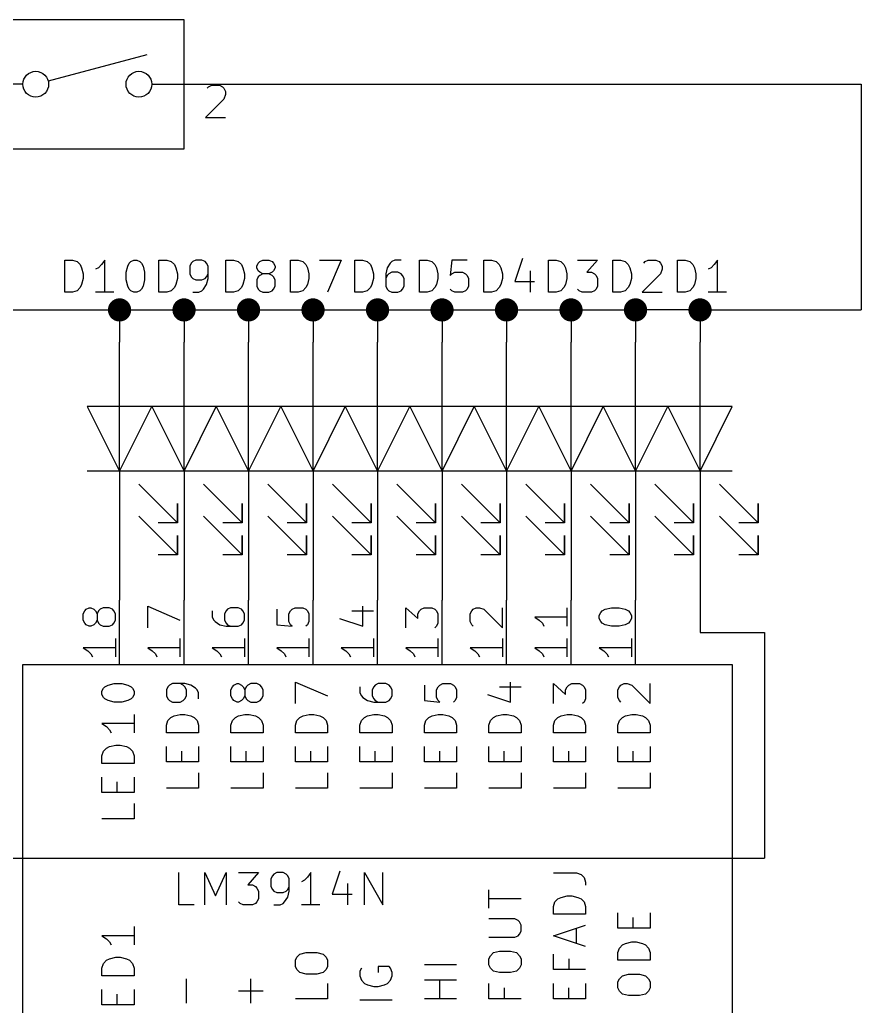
# Model space of a CAD drawing. Extents: x 0.4 to 11.3, y -7.9 to -0.4.
# Drawn here: x 5.895 to 7.2, y -4.63 to -3.1 of the extents above; entities that cross this region are included whole.
import ezdxf

# ---------------------------------------------------------------- set-up
doc = ezdxf.new("R2010")
doc.units = 0
doc.header["$MEASUREMENT"] = 0
for name, color, linetype in [('CYAN2', 4, 'CONTINUOUS'), ('GREEN3', 91, 'CONTINUOUS'), ('LYELLOW', 51, 'CONTINUOUS'), ('RED2', 1, 'CONTINUOUS'), ('RED3', 11, 'CONTINUOUS')]:
    doc.layers.add(name, color=color, linetype=linetype)

msp = doc.modelspace()

# ---------------------------------------------------------------- linework, layer by layer
at = {"layer": 'CYAN2', "linetype": 'CONTINUOUS'}
for p, q in [((5.96503, -3.52262), (5.96503, -3.47262)), ((5.96503, -3.47262), (5.97693, -3.47262)), ((5.97693, -3.47262), (5.98407, -3.475)), ((6.02693, -3.47262), (6.02217, -3.47976)), ((6.02693, -3.52262), (6.02693, -3.47262)), ((6.06741, -3.475), (6.07217, -3.47262)), ((6.07217, -3.47262), (6.07693, -3.47262)), ((6.07693, -3.47262), (6.08169, -3.475)), ((6.11116, -3.52262), (6.11116, -3.47262)), ((6.11116, -3.47262), (6.12306, -3.47262)), ((6.12306, -3.47262), (6.1302, -3.475)), ((6.1683, -3.47262), (6.16354, -3.475)), ((6.17782, -3.47262), (6.1683, -3.47262)), ((6.18259, -3.475), (6.17782, -3.47262)), ((6.21503, -3.52262), (6.21503, -3.47262)), ((6.21503, -3.47262), (6.22693, -3.47262)), ((6.22693, -3.47262), (6.23407, -3.475)), ((6.26741, -3.475), (6.27217, -3.47262)), ((6.27217, -3.47262), (6.28169, -3.47262)), ((6.28169, -3.47262), (6.28646, -3.475)), ((6.31503, -3.52262), (6.31503, -3.47262)), ((6.31503, -3.47262), (6.32693, -3.47262)), ((6.32693, -3.47262), (6.33407, -3.475)), ((6.36026, -3.47262), (6.3936, -3.47262)), ((6.3936, -3.47262), (6.37217, -3.52262)), ((6.41503, -3.52262), (6.41503, -3.47262)), ((6.41503, -3.47262), (6.42693, -3.47262)), ((6.42693, -3.47262), (6.43407, -3.475)), ((6.47693, -3.47262), (6.47217, -3.475)), ((6.48646, -3.47262), (6.47693, -3.47262)), ((6.51503, -3.52262), (6.51503, -3.47262)), ((6.51503, -3.47262), (6.52693, -3.47262)), ((6.52693, -3.47262), (6.53407, -3.475)), ((6.56503, -3.47262), (6.56265, -3.49643)), ((6.58883, -3.47262), (6.56503, -3.47262)), ((6.61503, -3.52262), (6.61503, -3.47262)), ((6.61503, -3.47262), (6.62693, -3.47262)), ((6.62693, -3.47262), (6.63407, -3.475)), ((6.67455, -3.47024), (6.66265, -3.50595)), ((6.71503, -3.52262), (6.71503, -3.47262)), ((6.71503, -3.47262), (6.72693, -3.47262)), ((6.72693, -3.47262), (6.73407, -3.475)), ((6.76026, -3.47262), (6.79122, -3.47262)), ((6.79122, -3.47262), (6.77455, -3.49167)), ((6.81503, -3.52262), (6.81503, -3.47262)), ((6.81503, -3.47262), (6.82693, -3.47262)), ((6.82693, -3.47262), (6.83407, -3.475)), ((6.86503, -3.475), (6.86979, -3.47262)), ((6.86979, -3.47262), (6.88169, -3.47262)), ((6.88169, -3.47262), (6.88646, -3.475)), ((6.91503, -3.52262), (6.91503, -3.47262)), ((6.91503, -3.47262), (6.92693, -3.47262)), ((6.92693, -3.47262), (6.93407, -3.475)), ((6.97693, -3.47262), (6.97217, -3.47976)), ((6.97693, -3.52262), (6.97693, -3.47262)), ((5.98407, -3.475), (5.98884, -3.47976)), ((5.98884, -3.47976), (5.99122, -3.48452)), ((5.99122, -3.48452), (5.9936, -3.49405)), ((6.01741, -3.48452), (6.01265, -3.4869)), ((6.02217, -3.47976), (6.01741, -3.48452)), ((6.06027, -3.49167), (6.06265, -3.48214)), ((6.06265, -3.48214), (6.06503, -3.47738)), ((6.06503, -3.47738), (6.06741, -3.475)), ((6.08169, -3.475), (6.08407, -3.47738)), ((6.08407, -3.47738), (6.08646, -3.48214)), ((6.08646, -3.48214), (6.08884, -3.49167)), ((6.1302, -3.475), (6.13496, -3.47976)), ((6.13496, -3.47976), (6.13735, -3.48452)), ((6.13735, -3.48452), (6.13973, -3.49405)), ((6.16116, -3.47738), (6.15878, -3.48214)), ((6.15878, -3.48214), (6.15878, -3.49405)), ((6.16354, -3.475), (6.16116, -3.47738)), ((6.18496, -3.47738), (6.18259, -3.475)), ((6.18735, -3.48214), (6.18496, -3.47738)), ((6.18735, -3.50119), (6.18735, -3.48214)), ((6.23407, -3.475), (6.23883, -3.47976)), ((6.23883, -3.47976), (6.24122, -3.48452)), ((6.24122, -3.48452), (6.2436, -3.49405)), ((6.26265, -3.48214), (6.26503, -3.47738)), ((6.26265, -3.48452), (6.26265, -3.48214)), ((6.26503, -3.48928), (6.26265, -3.48452)), ((6.26503, -3.47738), (6.26741, -3.475)), ((6.28646, -3.475), (6.28883, -3.47738)), ((6.28883, -3.47738), (6.29122, -3.48214)), ((6.29122, -3.48452), (6.28883, -3.48928)), ((6.29122, -3.48214), (6.29122, -3.48452)), ((6.33407, -3.475), (6.33883, -3.47976)), ((6.33883, -3.47976), (6.34122, -3.48452)), ((6.34122, -3.48452), (6.3436, -3.49405)), ((6.43407, -3.475), (6.43883, -3.47976)), ((6.43883, -3.47976), (6.44122, -3.48452)), ((6.44122, -3.48452), (6.4436, -3.49405)), ((6.46503, -3.48452), (6.46265, -3.49405)), ((6.46979, -3.47738), (6.46503, -3.48452)), ((6.47217, -3.475), (6.46979, -3.47738)), ((6.53407, -3.475), (6.53883, -3.47976)), ((6.53883, -3.47976), (6.54122, -3.48452)), ((6.54122, -3.48452), (6.5436, -3.49405)), ((6.63407, -3.475), (6.63883, -3.47976)), ((6.63883, -3.47976), (6.64122, -3.48452)), ((6.64122, -3.48452), (6.6436, -3.49405)), ((6.73407, -3.475), (6.73883, -3.47976)), ((6.73883, -3.47976), (6.74122, -3.48452)), ((6.74122, -3.48452), (6.7436, -3.49405)), ((6.83407, -3.475), (6.83883, -3.47976)), ((6.83883, -3.47976), (6.84122, -3.48452)), ((6.84122, -3.48452), (6.8436, -3.49405)), ((6.86265, -3.47738), (6.86503, -3.475)), ((6.88646, -3.475), (6.88883, -3.47738)), ((6.88883, -3.47738), (6.89122, -3.48214)), ((6.89122, -3.4869), (6.88883, -3.49405)), ((6.89122, -3.48214), (6.89122, -3.4869)), ((6.93407, -3.475), (6.93883, -3.47976)), ((6.93883, -3.47976), (6.94122, -3.48452)), ((6.94122, -3.48452), (6.9436, -3.49405)), ((6.96741, -3.48452), (6.96265, -3.4869)), ((6.97217, -3.47976), (6.96741, -3.48452)), ((5.9936, -3.50119), (5.99122, -3.51071)), ((5.9936, -3.49405), (5.9936, -3.50119)), ((6.06027, -3.50357), (6.06027, -3.49167)), ((6.08884, -3.49167), (6.08884, -3.50357)), ((6.13973, -3.50119), (6.13735, -3.51071)), ((6.13973, -3.49405), (6.13973, -3.50119)), ((6.15878, -3.49405), (6.16116, -3.49881)), ((6.16116, -3.49881), (6.16354, -3.50119)), ((6.16354, -3.50119), (6.1683, -3.50357)), ((6.17782, -3.50357), (6.18259, -3.50119)), ((6.18259, -3.50119), (6.18496, -3.49881)), ((6.18496, -3.49881), (6.18735, -3.49405)), ((6.18496, -3.51071), (6.18735, -3.50119)), ((6.2436, -3.50119), (6.24122, -3.51071)), ((6.2436, -3.49405), (6.2436, -3.50119)), ((6.26503, -3.49881), (6.26265, -3.50357)), ((6.26741, -3.49167), (6.26503, -3.48928)), ((6.26741, -3.49643), (6.26503, -3.49881)), ((6.27217, -3.49405), (6.26741, -3.49167)), ((6.27217, -3.49405), (6.26741, -3.49643)), ((6.28169, -3.49405), (6.27217, -3.49405)), ((6.28646, -3.49167), (6.28169, -3.49405)), ((6.28646, -3.49643), (6.28169, -3.49405)), ((6.28883, -3.48928), (6.28646, -3.49167)), ((6.28883, -3.49881), (6.28646, -3.49643)), ((6.29122, -3.50357), (6.28883, -3.49881)), ((6.3436, -3.50119), (6.34122, -3.51071)), ((6.3436, -3.49405), (6.3436, -3.50119)), ((6.4436, -3.50119), (6.44122, -3.51071)), ((6.4436, -3.49405), (6.4436, -3.50119)), ((6.46265, -3.49405), (6.46265, -3.51309)), ((6.46503, -3.49643), (6.46265, -3.50119)), ((6.46741, -3.49405), (6.46503, -3.49643)), ((6.47217, -3.49167), (6.46741, -3.49405)), ((6.48169, -3.49167), (6.47217, -3.49167)), ((6.48646, -3.49405), (6.48169, -3.49167)), ((6.48883, -3.49643), (6.48646, -3.49405)), ((6.49122, -3.50119), (6.48883, -3.49643)), ((6.49122, -3.51309), (6.49122, -3.50119)), ((6.5436, -3.50119), (6.54122, -3.51071)), ((6.5436, -3.49405), (6.5436, -3.50119)), ((6.56265, -3.49643), (6.56503, -3.49405)), ((6.56503, -3.49405), (6.56979, -3.49167)), ((6.56979, -3.49167), (6.58169, -3.49167)), ((6.58169, -3.49167), (6.58646, -3.49405)), ((6.58646, -3.49405), (6.58883, -3.49643)), ((6.58883, -3.49643), (6.59122, -3.50119)), ((6.59122, -3.50119), (6.59122, -3.51309)), ((6.6436, -3.50119), (6.64122, -3.51071)), ((6.6436, -3.49405), (6.6436, -3.50119)), ((6.68646, -3.48928), (6.68646, -3.52262)), ((6.7436, -3.50119), (6.74122, -3.51071)), ((6.7436, -3.49405), (6.7436, -3.50119)), ((6.77455, -3.49167), (6.78169, -3.49167)), ((6.78169, -3.49167), (6.78646, -3.49405)), ((6.78646, -3.49405), (6.78883, -3.49643)), ((6.78883, -3.49643), (6.79122, -3.50119)), ((6.79122, -3.50119), (6.79122, -3.51309)), ((6.8436, -3.50119), (6.84122, -3.51071)), ((6.8436, -3.49405), (6.8436, -3.50119)), ((6.88883, -3.49405), (6.86026, -3.52262)), ((6.9436, -3.50119), (6.94122, -3.51071)), ((6.9436, -3.49405), (6.9436, -3.50119)), ((5.98884, -3.51547), (5.98407, -3.52024)), ((5.99122, -3.51071), (5.98884, -3.51547)), ((6.06265, -3.51309), (6.06027, -3.50357)), ((6.06503, -3.51785), (6.06265, -3.51309)), ((6.06741, -3.52024), (6.06503, -3.51785)), ((6.08407, -3.51785), (6.08169, -3.52024)), ((6.08646, -3.51309), (6.08407, -3.51785)), ((6.08884, -3.50357), (6.08646, -3.51309)), ((6.13496, -3.51547), (6.1302, -3.52024)), ((6.13735, -3.51071), (6.13496, -3.51547)), ((6.1683, -3.50357), (6.17782, -3.50357)), ((6.17782, -3.52024), (6.1802, -3.51785)), ((6.1802, -3.51785), (6.18496, -3.51071)), ((6.23883, -3.51547), (6.23407, -3.52024)), ((6.24122, -3.51071), (6.23883, -3.51547)), ((6.26265, -3.50357), (6.26265, -3.51309)), ((6.26265, -3.51309), (6.26503, -3.51785)), ((6.26503, -3.51785), (6.26741, -3.52024)), ((6.28646, -3.52024), (6.28883, -3.51785)), ((6.28883, -3.51785), (6.29122, -3.51309)), ((6.29122, -3.51309), (6.29122, -3.50357)), ((6.33883, -3.51547), (6.33407, -3.52024)), ((6.34122, -3.51071), (6.33883, -3.51547)), ((6.43883, -3.51547), (6.43407, -3.52024)), ((6.44122, -3.51071), (6.43883, -3.51547)), ((6.46265, -3.51309), (6.46503, -3.51785)), ((6.46503, -3.51785), (6.46741, -3.52024)), ((6.48646, -3.52024), (6.48883, -3.51785)), ((6.48883, -3.51785), (6.49122, -3.51309)), ((6.53883, -3.51547), (6.53407, -3.52024)), ((6.54122, -3.51071), (6.53883, -3.51547)), ((6.56503, -3.52024), (6.56265, -3.51785)), ((6.58883, -3.51785), (6.58646, -3.52024)), ((6.59122, -3.51309), (6.58883, -3.51785)), ((6.63883, -3.51547), (6.63407, -3.52024)), ((6.64122, -3.51071), (6.63883, -3.51547)), ((6.66265, -3.50595), (6.6936, -3.50595)), ((6.73883, -3.51547), (6.73407, -3.52024)), ((6.74122, -3.51071), (6.73883, -3.51547)), ((6.76265, -3.52024), (6.76026, -3.51785)), ((6.78883, -3.51785), (6.78646, -3.52024)), ((6.79122, -3.51309), (6.78883, -3.51785)), ((6.83883, -3.51547), (6.83407, -3.52024)), ((6.84122, -3.51071), (6.83883, -3.51547)), ((6.93883, -3.51547), (6.93407, -3.52024)), ((6.94122, -3.51071), (6.93883, -3.51547)), ((5.97693, -3.52262), (5.96503, -3.52262)), ((5.98407, -3.52024), (5.97693, -3.52262)), ((6.04122, -3.52262), (6.01265, -3.52262)), ((6.07217, -3.52262), (6.06741, -3.52024)), ((6.07693, -3.52262), (6.07217, -3.52262)), ((6.08169, -3.52024), (6.07693, -3.52262)), ((6.12306, -3.52262), (6.11116, -3.52262)), ((6.1302, -3.52024), (6.12306, -3.52262)), ((6.16354, -3.52262), (6.17306, -3.52262)), ((6.17306, -3.52262), (6.17782, -3.52024)), ((6.22693, -3.52262), (6.21503, -3.52262)), ((6.23407, -3.52024), (6.22693, -3.52262)), ((6.26741, -3.52024), (6.27217, -3.52262)), ((6.27217, -3.52262), (6.28169, -3.52262)), ((6.28169, -3.52262), (6.28646, -3.52024)), ((6.32693, -3.52262), (6.31503, -3.52262)), ((6.33407, -3.52024), (6.32693, -3.52262)), ((6.42693, -3.52262), (6.41503, -3.52262)), ((6.43407, -3.52024), (6.42693, -3.52262)), ((6.46741, -3.52024), (6.47217, -3.52262)), ((6.47217, -3.52262), (6.48169, -3.52262)), ((6.48169, -3.52262), (6.48646, -3.52024)), ((6.52693, -3.52262), (6.51503, -3.52262)), ((6.53407, -3.52024), (6.52693, -3.52262)), ((6.56979, -3.52262), (6.56503, -3.52024)), ((6.58169, -3.52262), (6.56979, -3.52262)), ((6.58646, -3.52024), (6.58169, -3.52262)), ((6.62693, -3.52262), (6.61503, -3.52262)), ((6.63407, -3.52024), (6.62693, -3.52262)), ((6.72693, -3.52262), (6.71503, -3.52262)), ((6.73407, -3.52024), (6.72693, -3.52262)), ((6.76741, -3.52262), (6.76265, -3.52024)), ((6.78169, -3.52262), (6.76741, -3.52262)), ((6.78646, -3.52024), (6.78169, -3.52262)), ((6.82693, -3.52262), (6.81503, -3.52262)), ((6.83407, -3.52024), (6.82693, -3.52262)), ((6.86026, -3.52262), (6.89122, -3.52262)), ((6.92693, -3.52262), (6.91503, -3.52262)), ((6.93407, -3.52024), (6.92693, -3.52262)), ((6.99122, -3.52262), (6.96265, -3.52262)), ((6.03214, -4.1319), (6.04167, -4.12952)), ((6.04167, -4.12952), (6.05357, -4.12952)), ((6.05357, -4.12952), (6.06309, -4.1319)), ((6.13214, -4.12952), (6.12738, -4.1319)), ((6.15119, -4.12952), (6.13214, -4.12952)), ((6.14881, -4.1319), (6.14405, -4.12952)), ((6.16071, -4.1319), (6.15119, -4.12952)), ((6.22738, -4.1319), (6.23214, -4.12952)), ((6.23214, -4.12952), (6.23452, -4.12952)), ((6.23452, -4.12952), (6.23928, -4.1319)), ((6.25357, -4.12952), (6.24881, -4.1319)), ((6.26309, -4.12952), (6.25357, -4.12952)), ((6.26785, -4.1319), (6.26309, -4.12952)), ((6.32262, -4.16047), (6.32262, -4.12714)), ((6.32262, -4.12714), (6.37262, -4.14857)), ((6.45119, -4.12952), (6.44643, -4.1319)), ((6.46309, -4.12952), (6.45119, -4.12952)), ((6.46785, -4.1319), (6.46309, -4.12952)), ((6.54643, -4.1319), (6.55119, -4.12952)), ((6.55119, -4.12952), (6.56309, -4.12952)), ((6.56309, -4.12952), (6.56785, -4.1319)), ((6.65595, -4.15809), (6.65595, -4.12714)), ((6.72262, -4.16047), (6.72262, -4.12952)), ((6.72262, -4.12952), (6.74167, -4.14619)), ((6.74643, -4.1319), (6.75119, -4.12952)), ((6.75119, -4.12952), (6.76309, -4.12952)), ((6.76309, -4.12952), (6.76785, -4.1319)), ((6.82738, -4.1319), (6.83214, -4.12952)), ((6.83214, -4.12952), (6.8369, -4.12952)), ((6.8369, -4.12952), (6.84405, -4.1319)), ((6.87262, -4.16047), (6.87262, -4.12952)), ((6.02262, -4.14143), (6.025, -4.13667)), ((6.02262, -4.14619), (6.02262, -4.14143)), ((6.025, -4.13667), (6.02738, -4.13428)), ((6.02738, -4.13428), (6.03214, -4.1319)), ((6.06309, -4.1319), (6.06785, -4.13428)), ((6.06785, -4.13428), (6.07024, -4.13667)), ((6.07024, -4.13667), (6.07262, -4.14143)), ((6.07262, -4.14143), (6.07262, -4.14619)), ((6.125, -4.13428), (6.12262, -4.13905)), ((6.12262, -4.13905), (6.12262, -4.14857)), ((6.12738, -4.1319), (6.125, -4.13428)), ((6.15119, -4.13428), (6.14881, -4.1319)), ((6.15357, -4.13905), (6.15119, -4.13428)), ((6.15357, -4.14857), (6.15357, -4.13905)), ((6.16785, -4.13667), (6.16071, -4.1319)), ((6.17024, -4.13905), (6.16785, -4.13667)), ((6.17262, -4.14381), (6.17024, -4.13905)), ((6.17262, -4.15333), (6.17262, -4.14381)), ((6.22262, -4.13905), (6.225, -4.13428)), ((6.22262, -4.14857), (6.22262, -4.13905)), ((6.225, -4.13428), (6.22738, -4.1319)), ((6.23928, -4.1319), (6.24167, -4.13428)), ((6.24167, -4.13428), (6.24405, -4.13905)), ((6.24643, -4.13428), (6.24405, -4.13905)), ((6.24405, -4.13905), (6.24405, -4.14857)), ((6.24881, -4.1319), (6.24643, -4.13428)), ((6.27024, -4.13428), (6.26785, -4.1319)), ((6.27262, -4.13905), (6.27024, -4.13428)), ((6.27262, -4.14857), (6.27262, -4.13905)), ((6.42262, -4.13428), (6.42262, -4.14381)), ((6.42262, -4.14381), (6.425, -4.14857)), ((6.44405, -4.13428), (6.44167, -4.13905)), ((6.44167, -4.13905), (6.44167, -4.14857)), ((6.44643, -4.1319), (6.44405, -4.13428)), ((6.47024, -4.13428), (6.46785, -4.1319)), ((6.47262, -4.13905), (6.47024, -4.13428)), ((6.47262, -4.14857), (6.47262, -4.13905)), ((6.52262, -4.1319), (6.52262, -4.15571)), ((6.54167, -4.13905), (6.54405, -4.13428)), ((6.54167, -4.15095), (6.54167, -4.13905)), ((6.54405, -4.13428), (6.54643, -4.1319)), ((6.56785, -4.1319), (6.57024, -4.13428)), ((6.57024, -4.13428), (6.57262, -4.13905)), ((6.57262, -4.13905), (6.57262, -4.15095)), ((6.63928, -4.13428), (6.67262, -4.13428)), ((6.74167, -4.13905), (6.74405, -4.13428)), ((6.74167, -4.14619), (6.74167, -4.13905)), ((6.74405, -4.13428), (6.74643, -4.1319)), ((6.76785, -4.1319), (6.77024, -4.13428)), ((6.77024, -4.13428), (6.77262, -4.13905)), ((6.77262, -4.13905), (6.77262, -4.15333)), ((6.82262, -4.13905), (6.825, -4.13428)), ((6.82262, -4.15095), (6.82262, -4.13905)), ((6.825, -4.13428), (6.82738, -4.1319)), ((6.84405, -4.1319), (6.87262, -4.16047)), ((6.025, -4.15095), (6.02262, -4.14619)), ((6.02738, -4.15333), (6.025, -4.15095)), ((6.03214, -4.15571), (6.02738, -4.15333)), ((6.04167, -4.15809), (6.03214, -4.15571)), ((6.05357, -4.15809), (6.04167, -4.15809)), ((6.06309, -4.15571), (6.05357, -4.15809)), ((6.06785, -4.15333), (6.06309, -4.15571)), ((6.07024, -4.15095), (6.06785, -4.15333)), ((6.07262, -4.14619), (6.07024, -4.15095)), ((6.12262, -4.14857), (6.125, -4.15333)), ((6.125, -4.15333), (6.12738, -4.15571)), ((6.12738, -4.15571), (6.13214, -4.15809)), ((6.13214, -4.15809), (6.14405, -4.15809)), ((6.14405, -4.15809), (6.14881, -4.15571)), ((6.14881, -4.15571), (6.15119, -4.15333)), ((6.15119, -4.15333), (6.15357, -4.14857)), ((6.225, -4.15333), (6.22262, -4.14857)), ((6.22738, -4.15571), (6.225, -4.15333)), ((6.23214, -4.15809), (6.22738, -4.15571)), ((6.23452, -4.15809), (6.23214, -4.15809)), ((6.23928, -4.15571), (6.23452, -4.15809)), ((6.24167, -4.15333), (6.23928, -4.15571)), ((6.24405, -4.14857), (6.24167, -4.15333)), ((6.24405, -4.14857), (6.24643, -4.15333)), ((6.24643, -4.15333), (6.24881, -4.15571)), ((6.24881, -4.15571), (6.25357, -4.15809)), ((6.25357, -4.15809), (6.26309, -4.15809)), ((6.26309, -4.15809), (6.26785, -4.15571)), ((6.26785, -4.15571), (6.27024, -4.15333)), ((6.27024, -4.15333), (6.27262, -4.14857)), ((6.425, -4.14857), (6.42738, -4.15095)), ((6.42738, -4.15095), (6.43452, -4.15571)), ((6.43452, -4.15571), (6.44405, -4.15809)), ((6.44167, -4.14857), (6.44405, -4.15333)), ((6.44405, -4.15333), (6.44643, -4.15571)), ((6.44405, -4.15809), (6.46309, -4.15809)), ((6.44643, -4.15571), (6.45119, -4.15809)), ((6.46309, -4.15809), (6.46785, -4.15571)), ((6.46785, -4.15571), (6.47024, -4.15333)), ((6.47024, -4.15333), (6.47262, -4.14857)), ((6.52262, -4.15571), (6.54643, -4.15809)), ((6.54405, -4.15571), (6.54167, -4.15095)), ((6.54643, -4.15809), (6.54405, -4.15571)), ((6.57024, -4.15571), (6.56785, -4.15809)), ((6.57262, -4.15095), (6.57024, -4.15571)), ((6.62024, -4.14619), (6.65595, -4.15809)), ((6.77024, -4.15809), (6.76785, -4.16047)), ((6.77262, -4.15333), (6.77024, -4.15809)), ((6.825, -4.15571), (6.82262, -4.15095)), ((6.82738, -4.15809), (6.825, -4.15571)), ((6.07262, -4.19143), (6.02262, -4.19143)), ((6.02262, -4.19143), (6.02976, -4.19619)), ((6.07262, -4.17714), (6.07262, -4.20571)), ((6.12262, -4.19381), (6.125, -4.18667)), ((6.125, -4.18667), (6.12976, -4.1819)), ((6.12976, -4.1819), (6.13452, -4.17952)), ((6.13452, -4.17952), (6.14405, -4.17714)), ((6.14405, -4.17714), (6.15119, -4.17714)), ((6.15119, -4.17714), (6.16071, -4.17952)), ((6.16071, -4.17952), (6.16547, -4.1819)), ((6.16547, -4.1819), (6.17024, -4.18667)), ((6.17024, -4.18667), (6.17262, -4.19381)), ((6.22262, -4.19381), (6.225, -4.18667)), ((6.225, -4.18667), (6.22976, -4.1819)), ((6.22976, -4.1819), (6.23452, -4.17952)), ((6.23452, -4.17952), (6.24405, -4.17714)), ((6.24405, -4.17714), (6.25119, -4.17714)), ((6.25119, -4.17714), (6.26071, -4.17952)), ((6.26071, -4.17952), (6.26547, -4.1819)), ((6.26547, -4.1819), (6.27024, -4.18667)), ((6.27024, -4.18667), (6.27262, -4.19381)), ((6.32262, -4.19381), (6.325, -4.18667)), ((6.325, -4.18667), (6.32976, -4.1819)), ((6.32976, -4.1819), (6.33452, -4.17952)), ((6.33452, -4.17952), (6.34405, -4.17714)), ((6.34405, -4.17714), (6.35119, -4.17714)), ((6.35119, -4.17714), (6.36071, -4.17952)), ((6.36071, -4.17952), (6.36547, -4.1819)), ((6.36547, -4.1819), (6.37024, -4.18667)), ((6.37024, -4.18667), (6.37262, -4.19381)), ((6.42262, -4.19381), (6.425, -4.18667)), ((6.425, -4.18667), (6.42976, -4.1819)), ((6.42976, -4.1819), (6.43452, -4.17952)), ((6.43452, -4.17952), (6.44405, -4.17714)), ((6.44405, -4.17714), (6.45119, -4.17714)), ((6.45119, -4.17714), (6.46071, -4.17952)), ((6.46071, -4.17952), (6.46547, -4.1819)), ((6.46547, -4.1819), (6.47024, -4.18667)), ((6.47024, -4.18667), (6.47262, -4.19381)), ((6.52262, -4.19381), (6.525, -4.18667)), ((6.525, -4.18667), (6.52976, -4.1819)), ((6.52976, -4.1819), (6.53452, -4.17952)), ((6.53452, -4.17952), (6.54405, -4.17714)), ((6.54405, -4.17714), (6.55119, -4.17714)), ((6.55119, -4.17714), (6.56071, -4.17952)), ((6.56071, -4.17952), (6.56547, -4.1819)), ((6.56547, -4.1819), (6.57024, -4.18667)), ((6.57024, -4.18667), (6.57262, -4.19381)), ((6.62262, -4.19381), (6.625, -4.18667)), ((6.625, -4.18667), (6.62976, -4.1819)), ((6.62976, -4.1819), (6.63452, -4.17952)), ((6.63452, -4.17952), (6.64405, -4.17714)), ((6.64405, -4.17714), (6.65119, -4.17714)), ((6.65119, -4.17714), (6.66071, -4.17952)), ((6.66071, -4.17952), (6.66547, -4.1819)), ((6.66547, -4.1819), (6.67024, -4.18667)), ((6.67024, -4.18667), (6.67262, -4.19381)), ((6.72262, -4.19381), (6.725, -4.18667)), ((6.725, -4.18667), (6.72976, -4.1819)), ((6.72976, -4.1819), (6.73452, -4.17952)), ((6.73452, -4.17952), (6.74405, -4.17714)), ((6.74405, -4.17714), (6.75119, -4.17714)), ((6.75119, -4.17714), (6.76071, -4.17952)), ((6.76071, -4.17952), (6.76547, -4.1819)), ((6.76547, -4.1819), (6.77024, -4.18667)), ((6.77024, -4.18667), (6.77262, -4.19381)), ((6.82262, -4.19381), (6.825, -4.18667)), ((6.825, -4.18667), (6.82976, -4.1819)), ((6.82976, -4.1819), (6.83452, -4.17952)), ((6.83452, -4.17952), (6.84405, -4.17714)), ((6.84405, -4.17714), (6.85119, -4.17714)), ((6.85119, -4.17714), (6.86071, -4.17952)), ((6.86071, -4.17952), (6.86547, -4.1819)), ((6.86547, -4.1819), (6.87024, -4.18667)), ((6.87024, -4.18667), (6.87262, -4.19381)), ((6.02976, -4.19619), (6.03452, -4.20095)), ((6.03452, -4.20095), (6.0369, -4.20571)), ((6.12262, -4.20571), (6.12262, -4.19381)), ((6.17262, -4.20571), (6.12262, -4.20571)), ((6.17262, -4.19381), (6.17262, -4.20571)), ((6.22262, -4.20571), (6.22262, -4.19381)), ((6.27262, -4.20571), (6.22262, -4.20571)), ((6.27262, -4.19381), (6.27262, -4.20571)), ((6.32262, -4.20571), (6.32262, -4.19381)), ((6.37262, -4.20571), (6.32262, -4.20571)), ((6.37262, -4.19381), (6.37262, -4.20571)), ((6.42262, -4.20571), (6.42262, -4.19381)), ((6.47262, -4.20571), (6.42262, -4.20571)), ((6.47262, -4.19381), (6.47262, -4.20571)), ((6.52262, -4.20571), (6.52262, -4.19381)), ((6.57262, -4.20571), (6.52262, -4.20571)), ((6.57262, -4.19381), (6.57262, -4.20571)), ((6.62262, -4.20571), (6.62262, -4.19381)), ((6.67262, -4.20571), (6.62262, -4.20571)), ((6.67262, -4.19381), (6.67262, -4.20571)), ((6.72262, -4.20571), (6.72262, -4.19381)), ((6.77262, -4.20571), (6.72262, -4.20571)), ((6.77262, -4.19381), (6.77262, -4.20571)), ((6.82262, -4.20571), (6.82262, -4.19381)), ((6.87262, -4.20571), (6.82262, -4.20571)), ((6.87262, -4.19381), (6.87262, -4.20571)), ((6.02262, -4.24143), (6.025, -4.23428)), ((6.025, -4.23428), (6.02976, -4.22952)), ((6.02976, -4.22952), (6.03452, -4.22714)), ((6.03452, -4.22714), (6.04405, -4.22476)), ((6.04405, -4.22476), (6.05119, -4.22476)), ((6.05119, -4.22476), (6.06071, -4.22714)), ((6.06071, -4.22714), (6.06547, -4.22952)), ((6.06547, -4.22952), (6.07024, -4.23428)), ((6.07024, -4.23428), (6.07262, -4.24143)), ((6.12262, -4.25095), (6.12262, -4.22714)), ((6.14643, -4.25095), (6.14643, -4.23428)), ((6.17262, -4.22714), (6.17262, -4.25095)), ((6.22262, -4.25095), (6.22262, -4.22714)), ((6.24643, -4.25095), (6.24643, -4.23428)), ((6.27262, -4.22714), (6.27262, -4.25095)), ((6.32262, -4.25095), (6.32262, -4.22714)), ((6.34643, -4.25095), (6.34643, -4.23428)), ((6.37262, -4.22714), (6.37262, -4.25095)), ((6.42262, -4.25095), (6.42262, -4.22714)), ((6.44643, -4.25095), (6.44643, -4.23428)), ((6.47262, -4.22714), (6.47262, -4.25095)), ((6.52262, -4.25095), (6.52262, -4.22714)), ((6.54643, -4.25095), (6.54643, -4.23428)), ((6.57262, -4.22714), (6.57262, -4.25095)), ((6.62262, -4.25095), (6.62262, -4.22714)), ((6.64643, -4.25095), (6.64643, -4.23428)), ((6.67262, -4.22714), (6.67262, -4.25095)), ((6.72262, -4.25095), (6.72262, -4.22714)), ((6.74643, -4.25095), (6.74643, -4.23428)), ((6.77262, -4.22714), (6.77262, -4.25095)), ((6.82262, -4.25095), (6.82262, -4.22714)), ((6.84643, -4.25095), (6.84643, -4.23428)), ((6.87262, -4.22714), (6.87262, -4.25095)), ((6.02262, -4.25333), (6.02262, -4.24143)), ((6.07262, -4.24143), (6.07262, -4.25333)), ((6.17262, -4.25095), (6.12262, -4.25095)), ((6.27262, -4.25095), (6.22262, -4.25095)), ((6.37262, -4.25095), (6.32262, -4.25095)), ((6.47262, -4.25095), (6.42262, -4.25095)), ((6.57262, -4.25095), (6.52262, -4.25095)), ((6.67262, -4.25095), (6.62262, -4.25095)), ((6.77262, -4.25095), (6.72262, -4.25095)), ((6.87262, -4.25095), (6.82262, -4.25095)), ((6.07262, -4.25333), (6.02262, -4.25333)), ((6.17262, -4.26762), (6.17262, -4.29143)), ((6.27262, -4.26762), (6.27262, -4.29143)), ((6.37262, -4.26762), (6.37262, -4.29143)), ((6.47262, -4.26762), (6.47262, -4.29143)), ((6.57262, -4.26762), (6.57262, -4.29143)), ((6.67262, -4.26762), (6.67262, -4.29143)), ((6.77262, -4.26762), (6.77262, -4.29143)), ((6.87262, -4.26762), (6.87262, -4.29143)), ((6.02262, -4.29857), (6.02262, -4.27476)), ((6.04643, -4.29857), (6.04643, -4.2819)), ((6.07262, -4.27476), (6.07262, -4.29857)), ((6.07262, -4.29857), (6.02262, -4.29857)), ((6.17262, -4.29143), (6.12262, -4.29143)), ((6.27262, -4.29143), (6.22262, -4.29143)), ((6.37262, -4.29143), (6.32262, -4.29143)), ((6.47262, -4.29143), (6.42262, -4.29143)), ((6.57262, -4.29143), (6.52262, -4.29143)), ((6.67262, -4.29143), (6.62262, -4.29143)), ((6.77262, -4.29143), (6.72262, -4.29143)), ((6.87262, -4.29143), (6.82262, -4.29143)), ((6.07262, -4.31524), (6.07262, -4.33905)), ((6.07262, -4.33905), (6.02262, -4.33905)), ((6.39166, -4.42024), (6.37976, -4.45595)), ((6.14166, -4.47262), (6.14166, -4.42262)), ((6.18214, -4.47262), (6.18214, -4.42262)), ((6.18214, -4.42262), (6.1988, -4.45833)), ((6.1988, -4.45833), (6.21547, -4.42262)), ((6.21547, -4.42262), (6.21547, -4.47262)), ((6.23452, -4.42262), (6.26547, -4.42262)), ((6.26547, -4.42262), (6.2488, -4.44167)), ((6.2869, -4.42738), (6.28452, -4.43214)), ((6.28452, -4.43214), (6.28452, -4.44405)), ((6.28928, -4.425), (6.2869, -4.42738)), ((6.29404, -4.42262), (6.28928, -4.425)), ((6.30357, -4.42262), (6.29404, -4.42262)), ((6.30833, -4.425), (6.30357, -4.42262)), ((6.31071, -4.42738), (6.30833, -4.425)), ((6.31309, -4.43214), (6.31071, -4.42738)), ((6.31309, -4.45119), (6.31309, -4.43214)), ((6.3369, -4.43452), (6.33214, -4.4369)), ((6.34166, -4.42976), (6.3369, -4.43452)), ((6.34642, -4.42262), (6.34166, -4.42976)), ((6.34642, -4.47262), (6.34642, -4.42262)), ((6.42976, -4.47262), (6.42976, -4.42262)), ((6.42976, -4.42262), (6.45833, -4.47262)), ((6.45833, -4.47262), (6.45833, -4.42262)), ((6.72262, -4.42285), (6.75833, -4.42285)), ((6.75833, -4.42285), (6.76547, -4.42524)), ((6.76547, -4.42524), (6.77024, -4.43)), ((6.77024, -4.43), (6.77262, -4.43714)), ((6.2488, -4.44167), (6.25594, -4.44167)), ((6.25594, -4.44167), (6.26071, -4.44405)), ((6.26071, -4.44405), (6.26309, -4.44643)), ((6.26309, -4.44643), (6.26547, -4.45119)), ((6.26547, -4.45119), (6.26547, -4.46309)), ((6.28452, -4.44405), (6.2869, -4.44881)), ((6.2869, -4.44881), (6.28928, -4.45119)), ((6.28928, -4.45119), (6.29404, -4.45357)), ((6.30357, -4.45357), (6.30833, -4.45119)), ((6.30833, -4.45119), (6.31071, -4.44881)), ((6.31071, -4.44881), (6.31309, -4.44405)), ((6.31071, -4.46071), (6.31309, -4.45119)), ((6.40357, -4.43928), (6.40357, -4.47262)), ((6.62262, -4.47762), (6.62262, -4.44905)), ((6.77262, -4.43714), (6.77262, -4.4419)), ((6.26547, -4.46309), (6.26309, -4.46785)), ((6.29404, -4.45357), (6.30357, -4.45357)), ((6.30594, -4.46785), (6.31071, -4.46071)), ((6.37976, -4.45595), (6.41071, -4.45595)), ((6.67262, -4.46333), (6.62262, -4.46333)), ((6.725, -4.46809), (6.72976, -4.46333)), ((6.72976, -4.46333), (6.73452, -4.46095)), ((6.73452, -4.46095), (6.74405, -4.45857)), ((6.74405, -4.45857), (6.75119, -4.45857)), ((6.75119, -4.45857), (6.76071, -4.46095)), ((6.76071, -4.46095), (6.76547, -4.46333)), ((6.76547, -4.46333), (6.77024, -4.46809)), ((6.16547, -4.47262), (6.14166, -4.47262)), ((6.2369, -4.47024), (6.23452, -4.46785)), ((6.24166, -4.47262), (6.2369, -4.47024)), ((6.25594, -4.47262), (6.24166, -4.47262)), ((6.26071, -4.47024), (6.25594, -4.47262)), ((6.26309, -4.46785), (6.26071, -4.47024)), ((6.28928, -4.47262), (6.2988, -4.47262)), ((6.2988, -4.47262), (6.30357, -4.47024)), ((6.30357, -4.47024), (6.30594, -4.46785)), ((6.36071, -4.47262), (6.33214, -4.47262)), ((6.72262, -4.47524), (6.725, -4.46809)), ((6.72262, -4.48714), (6.72262, -4.47524)), ((6.77024, -4.46809), (6.77262, -4.47524)), ((6.77262, -4.47524), (6.77262, -4.48714)), ((6.66309, -4.49428), (6.62262, -4.49428)), ((6.66785, -4.49667), (6.66309, -4.49428)), ((6.67024, -4.49905), (6.66785, -4.49667)), ((6.77262, -4.48714), (6.72262, -4.48714)), ((6.82262, -4.50857), (6.82262, -4.48476)), ((6.84643, -4.50857), (6.84643, -4.4919)), ((6.87262, -4.48476), (6.87262, -4.50857)), ((6.07262, -4.50619), (6.07262, -4.53476)), ((6.67262, -4.50381), (6.67024, -4.49905)), ((6.67262, -4.51333), (6.67262, -4.50381)), ((6.72262, -4.52047), (6.77262, -4.50381)), ((6.75833, -4.53238), (6.75833, -4.50857)), ((6.87262, -4.50857), (6.82262, -4.50857)), ((6.07262, -4.52047), (6.02262, -4.52047)), ((6.02262, -4.52047), (6.02976, -4.52524)), ((6.02976, -4.52524), (6.03452, -4.53)), ((6.62262, -4.52285), (6.66309, -4.52285)), ((6.66309, -4.52285), (6.66785, -4.52047)), ((6.66785, -4.52047), (6.67024, -4.51809)), ((6.67024, -4.51809), (6.67262, -4.51333)), ((6.77262, -4.53714), (6.72262, -4.52047)), ((6.03452, -4.53), (6.0369, -4.53476)), ((6.82262, -4.54667), (6.825, -4.53952)), ((6.825, -4.53952), (6.82976, -4.53476)), ((6.82976, -4.53476), (6.83452, -4.53238)), ((6.83452, -4.53238), (6.84405, -4.53)), ((6.84405, -4.53), (6.85119, -4.53)), ((6.85119, -4.53), (6.86071, -4.53238)), ((6.86071, -4.53238), (6.86547, -4.53476)), ((6.86547, -4.53476), (6.87024, -4.53952)), ((6.87024, -4.53952), (6.87262, -4.54667)), ((6.025, -4.56333), (6.02976, -4.55857)), ((6.02976, -4.55857), (6.03452, -4.55619)), ((6.03452, -4.55619), (6.04405, -4.55381)), ((6.04405, -4.55381), (6.05119, -4.55381)), ((6.05119, -4.55381), (6.06071, -4.55619)), ((6.06071, -4.55619), (6.06547, -4.55857)), ((6.06547, -4.55857), (6.07024, -4.56333)), ((6.32262, -4.55857), (6.325, -4.55381)), ((6.32262, -4.56809), (6.32262, -4.55857)), ((6.325, -4.55381), (6.32976, -4.54905)), ((6.32976, -4.54905), (6.33928, -4.54667)), ((6.33928, -4.54667), (6.35595, -4.54667)), ((6.35595, -4.54667), (6.36547, -4.54905)), ((6.36547, -4.54905), (6.37024, -4.55381)), ((6.37024, -4.55381), (6.37262, -4.55857)), ((6.37262, -4.55857), (6.37262, -4.56809)), ((6.62262, -4.55619), (6.625, -4.55143)), ((6.62262, -4.56571), (6.62262, -4.55619)), ((6.625, -4.55143), (6.62976, -4.54667)), ((6.62976, -4.54667), (6.63928, -4.54428)), ((6.63928, -4.54428), (6.65595, -4.54428)), ((6.65595, -4.54428), (6.66547, -4.54667)), ((6.66547, -4.54667), (6.67024, -4.55143)), ((6.67024, -4.55143), (6.67262, -4.55619)), ((6.67262, -4.55619), (6.67262, -4.56571)), ((6.72262, -4.57285), (6.72262, -4.54905)), ((6.74643, -4.55619), (6.74643, -4.57285)), ((6.82262, -4.55857), (6.82262, -4.54667)), ((6.87262, -4.55857), (6.82262, -4.55857)), ((6.87262, -4.54667), (6.87262, -4.55857)), ((6.02262, -4.57047), (6.025, -4.56333)), ((6.02262, -4.58238), (6.02262, -4.57047)), ((6.07024, -4.56333), (6.07262, -4.57047)), ((6.07262, -4.57047), (6.07262, -4.58238)), ((6.325, -4.57285), (6.32262, -4.56809)), ((6.32976, -4.57762), (6.325, -4.57285)), ((6.37024, -4.57285), (6.36547, -4.57762)), ((6.37262, -4.56809), (6.37024, -4.57285)), ((6.425, -4.57047), (6.42262, -4.57524)), ((6.46785, -4.56809), (6.45119, -4.56809)), ((6.45119, -4.56809), (6.45119, -4.57762)), ((6.47024, -4.57047), (6.46785, -4.56809)), ((6.47262, -4.57762), (6.47024, -4.57047)), ((6.57262, -4.56571), (6.52262, -4.56571)), ((6.625, -4.57047), (6.62262, -4.56571)), ((6.62976, -4.57524), (6.625, -4.57047)), ((6.67024, -4.57047), (6.66547, -4.57524)), ((6.67262, -4.56571), (6.67024, -4.57047)), ((6.77262, -4.57285), (6.72262, -4.57285)), ((6.07262, -4.58238), (6.02262, -4.58238)), ((6.15357, -4.62524), (6.15357, -4.58714)), ((6.25357, -4.62524), (6.25357, -4.58714)), ((6.33928, -4.58), (6.32976, -4.57762)), ((6.35595, -4.58), (6.33928, -4.58)), ((6.36547, -4.57762), (6.35595, -4.58)), ((6.42262, -4.57524), (6.42262, -4.58238)), ((6.42262, -4.58238), (6.425, -4.58952)), ((6.47024, -4.58952), (6.47262, -4.58238)), ((6.47262, -4.58238), (6.47262, -4.57762)), ((6.63928, -4.57762), (6.62976, -4.57524)), ((6.65595, -4.57762), (6.63928, -4.57762)), ((6.66547, -4.57524), (6.65595, -4.57762)), ((6.82262, -4.5919), (6.825, -4.58714)), ((6.825, -4.58714), (6.82976, -4.58238)), ((6.82976, -4.58238), (6.83928, -4.58)), ((6.83928, -4.58), (6.85595, -4.58)), ((6.85595, -4.58), (6.86547, -4.58238)), ((6.86547, -4.58238), (6.87024, -4.58714)), ((6.87024, -4.58714), (6.87262, -4.5919)), ((6.02262, -4.62762), (6.02262, -4.60381)), ((6.07262, -4.60381), (6.07262, -4.62762)), ((6.37262, -4.59428), (6.37262, -4.61809)), ((6.425, -4.58952), (6.42976, -4.59428)), ((6.42976, -4.59428), (6.43452, -4.59667)), ((6.43452, -4.59667), (6.44405, -4.59905)), ((6.44405, -4.59905), (6.45119, -4.59905)), ((6.45119, -4.59905), (6.46071, -4.59667)), ((6.46071, -4.59667), (6.46547, -4.59428)), ((6.46547, -4.59428), (6.47024, -4.58952)), ((6.57262, -4.58952), (6.52262, -4.58952)), ((6.54643, -4.61809), (6.54643, -4.58952)), ((6.62262, -4.61809), (6.62262, -4.59428)), ((6.64643, -4.60143), (6.64643, -4.61809)), ((6.72262, -4.61809), (6.72262, -4.59428)), ((6.74643, -4.61809), (6.74643, -4.60143)), ((6.77262, -4.59428), (6.77262, -4.61809)), ((6.82262, -4.60143), (6.82262, -4.5919)), ((6.825, -4.60619), (6.82262, -4.60143)), ((6.87262, -4.60143), (6.87024, -4.60619)), ((6.87262, -4.5919), (6.87262, -4.60143)), ((6.04643, -4.62762), (6.04643, -4.61095)), ((6.27262, -4.60619), (6.23452, -4.60619)), ((6.37262, -4.61809), (6.32262, -4.61809)), ((6.57262, -4.61809), (6.52262, -4.61809)), ((6.67262, -4.61809), (6.62262, -4.61809)), ((6.77262, -4.61809), (6.72262, -4.61809)), ((6.82976, -4.61095), (6.825, -4.60619)), ((6.83928, -4.61333), (6.82976, -4.61095)), ((6.85595, -4.61333), (6.83928, -4.61333)), ((6.86547, -4.61095), (6.85595, -4.61333)), ((6.87024, -4.60619), (6.86547, -4.61095)), ((6.07262, -4.62762), (6.02262, -4.62762)), ((6.47262, -4.62047), (6.42262, -4.62047))]:
    msp.add_line(p, q, dxfattribs=at)
at = {"layer": 'GREEN3', "linetype": 'CONTINUOUS'}
for p, q in [((6.3, -3.2), (7.2, -3.2)), ((7.2, -3.2), (7.2, -3.55)), ((5.65, -3.55), (6.05, -3.55)), ((6.05, -3.55), (6.05, -3.6)), ((6.05, -3.55), (6.15, -3.55)), ((6.15, -3.55), (6.25, -3.55)), ((6.15, -3.55), (6.15, -3.6)), ((6.25, -3.55), (6.25, -3.6)), ((6.25, -3.55), (6.35, -3.55)), ((6.35, -3.55), (6.45, -3.55)), ((6.35, -3.55), (6.35, -3.6)), ((6.45, -3.55), (6.55, -3.55)), ((6.45, -3.55), (6.45, -3.6)), ((6.55, -3.55), (6.55, -3.6)), ((6.55, -3.55), (6.65, -3.55)), ((6.65, -3.55), (6.65, -3.6)), ((6.65, -3.55), (6.75, -3.55)), ((6.75, -3.55), (6.75, -3.6)), ((6.75, -3.55), (6.85, -3.55)), ((6.85, -3.55), (6.85, -3.6)), ((6.95, -3.55), (6.85, -3.55)), ((6.95, -3.55), (7.2, -3.55)), ((6.95, -3.55), (6.95, -3.6)), ((6.05, -3.9), (6.05, -4)), ((6.15, -3.9), (6.15, -4)), ((6.25, -3.9), (6.25, -4)), ((6.35, -3.9), (6.35, -4)), ((6.45, -3.9), (6.45, -4)), ((6.55, -3.9), (6.55, -4)), ((6.65, -3.9), (6.65, -4)), ((6.75, -3.9), (6.75, -4)), ((6.85, -3.9), (6.85, -4)), ((6.95, -3.9), (6.95, -4.05)), ((6.95, -4.05), (7.05, -4.05)), ((7.05, -4.05), (7.05, -4.4)), ((5.8, -4.4), (7.05, -4.4))]:
    msp.add_line(p, q, dxfattribs=at)
at = {"layer": 'GREEN3', "const_width": 0.018}
for points in [[(6.041, -3.55, 1), (6.059, -3.55, 1)], [(6.141, -3.55, 1), (6.159, -3.55, 1)], [(6.241, -3.55, 1), (6.259, -3.55, 1)], [(6.341, -3.55, 1), (6.359, -3.55, 1)], [(6.441, -3.55, 1), (6.459, -3.55, 1)], [(6.541, -3.55, 1), (6.559, -3.55, 1)], [(6.641, -3.55, 1), (6.659, -3.55, 1)], [(6.741, -3.55, 1), (6.759, -3.55, 1)], [(6.841, -3.55, 1), (6.859, -3.55, 1)], [(6.941, -3.55, 1), (6.959, -3.55, 1)]]:
    msp.add_lwpolyline(points, format="xyb", close=True, dxfattribs=at)
at = {"layer": 'LYELLOW', "linetype": 'CONTINUOUS'}
for p, q in [((6.15, -3.1), (5.85, -3.1)), ((6.15, -3.3), (6.15, -3.1)), ((5.85, -3.3), (6.15, -3.3)), ((5.9, -4.7), (5.9, -4.1)), ((5.9, -4.1), (7, -4.1)), ((7, -4.1), (7, -4.7))]:
    msp.add_line(p, q, dxfattribs=at)
at = {"layer": 'RED2', "linetype": 'CONTINUOUS'}
for p, q in [((6.15, -3.1), (5.85, -3.1)), ((6.15, -3.1), (5.85, -3.1)), ((6.15, -3.3), (6.15, -3.1)), ((6.15, -3.3), (6.15, -3.1)), ((5.94, -3.195), (6.093, -3.154)), ((5.9, -3.2), (5.7, -3.2)), ((6.1, -3.2), (6.3, -3.2)), ((5.85, -3.3), (6.15, -3.3)), ((5.85, -3.3), (6.15, -3.3)), ((6.05, -3.7), (6.05, -3.6)), ((6.15, -3.7), (6.15, -3.6)), ((6.25, -3.7), (6.25, -3.6)), ((6.35, -3.7), (6.35, -3.6)), ((6.45, -3.7), (6.45, -3.6)), ((6.55, -3.7), (6.55, -3.6)), ((6.65, -3.7), (6.65, -3.6)), ((6.75, -3.7), (6.75, -3.6)), ((6.85, -3.7), (6.85, -3.6)), ((6.95, -3.7), (6.95, -3.6)), ((6.1, -3.7), (6, -3.7)), ((6, -3.7), (6.05, -3.8)), ((6.05, -3.8), (6.05, -3.7)), ((6.05, -3.8), (6.1, -3.7)), ((6.2, -3.7), (6.1, -3.7)), ((6.1, -3.7), (6.15, -3.8)), ((6.15, -3.8), (6.15, -3.7)), ((6.15, -3.8), (6.2, -3.7)), ((6.3, -3.7), (6.2, -3.7)), ((6.2, -3.7), (6.25, -3.8)), ((6.25, -3.8), (6.25, -3.7)), ((6.25, -3.8), (6.3, -3.7)), ((6.4, -3.7), (6.3, -3.7)), ((6.3, -3.7), (6.35, -3.8)), ((6.35, -3.8), (6.35, -3.7)), ((6.35, -3.8), (6.4, -3.7)), ((6.5, -3.7), (6.4, -3.7)), ((6.4, -3.7), (6.45, -3.8)), ((6.45, -3.8), (6.45, -3.7)), ((6.45, -3.8), (6.5, -3.7)), ((6.6, -3.7), (6.5, -3.7)), ((6.5, -3.7), (6.55, -3.8)), ((6.55, -3.8), (6.55, -3.7)), ((6.55, -3.8), (6.6, -3.7)), ((6.7, -3.7), (6.6, -3.7)), ((6.6, -3.7), (6.65, -3.8)), ((6.65, -3.8), (6.65, -3.7)), ((6.65, -3.8), (6.7, -3.7)), ((6.8, -3.7), (6.7, -3.7)), ((6.7, -3.7), (6.75, -3.8)), ((6.75, -3.8), (6.75, -3.7)), ((6.75, -3.8), (6.8, -3.7)), ((6.9, -3.7), (6.8, -3.7)), ((6.8, -3.7), (6.85, -3.8)), ((6.85, -3.8), (6.85, -3.7)), ((6.85, -3.8), (6.9, -3.7)), ((7, -3.7), (6.9, -3.7)), ((6.9, -3.7), (6.95, -3.8)), ((6.95, -3.8), (6.95, -3.7)), ((6.95, -3.8), (7, -3.7)), ((6.1, -3.8), (6, -3.8)), ((6.05, -3.8), (6.05, -3.9)), ((6.2, -3.8), (6.1, -3.8)), ((6.15, -3.8), (6.15, -3.9)), ((6.3, -3.8), (6.2, -3.8)), ((6.25, -3.8), (6.25, -3.9)), ((6.4, -3.8), (6.3, -3.8)), ((6.35, -3.8), (6.35, -3.9)), ((6.5, -3.8), (6.4, -3.8)), ((6.45, -3.8), (6.45, -3.9)), ((6.6, -3.8), (6.5, -3.8)), ((6.55, -3.8), (6.55, -3.9)), ((6.7, -3.8), (6.6, -3.8)), ((6.65, -3.8), (6.65, -3.9)), ((6.8, -3.8), (6.7, -3.8)), ((6.75, -3.8), (6.75, -3.9)), ((6.9, -3.8), (6.8, -3.8)), ((6.85, -3.8), (6.85, -3.9)), ((7, -3.8), (6.9, -3.8)), ((6.95, -3.8), (6.95, -3.9)), ((6.08, -3.82), (6.14, -3.88)), ((6.18, -3.82), (6.24, -3.88)), ((6.28, -3.82), (6.34, -3.88)), ((6.38, -3.82), (6.44, -3.88)), ((6.48, -3.82), (6.54, -3.88)), ((6.58, -3.82), (6.64, -3.88)), ((6.68, -3.82), (6.74, -3.88)), ((6.78, -3.82), (6.84, -3.88)), ((6.88, -3.82), (6.94, -3.88)), ((6.98, -3.82), (7.04, -3.88)), ((6.14, -3.88), (6.14, -3.85)), ((6.14, -3.85), (6.14, -3.88)), ((6.24, -3.88), (6.24, -3.85)), ((6.24, -3.85), (6.24, -3.88)), ((6.34, -3.88), (6.34, -3.85)), ((6.34, -3.85), (6.34, -3.88)), ((6.44, -3.88), (6.44, -3.85)), ((6.44, -3.85), (6.44, -3.88)), ((6.54, -3.88), (6.54, -3.85)), ((6.54, -3.85), (6.54, -3.88)), ((6.64, -3.88), (6.64, -3.85)), ((6.64, -3.85), (6.64, -3.88)), ((6.74, -3.88), (6.74, -3.85)), ((6.74, -3.85), (6.74, -3.88)), ((6.84, -3.88), (6.84, -3.85)), ((6.84, -3.85), (6.84, -3.88)), ((6.94, -3.88), (6.94, -3.85)), ((6.94, -3.85), (6.94, -3.88)), ((7.04, -3.88), (7.04, -3.85)), ((7.04, -3.85), (7.04, -3.88)), ((6.08, -3.87), (6.14, -3.93)), ((6.18, -3.87), (6.24, -3.93)), ((6.28, -3.87), (6.34, -3.93)), ((6.38, -3.87), (6.44, -3.93)), ((6.48, -3.87), (6.54, -3.93)), ((6.58, -3.87), (6.64, -3.93)), ((6.68, -3.87), (6.74, -3.93)), ((6.78, -3.87), (6.84, -3.93)), ((6.88, -3.87), (6.94, -3.93)), ((6.98, -3.87), (7.04, -3.93)), ((6.14, -3.88), (6.11, -3.88)), ((6.24, -3.88), (6.21, -3.88)), ((6.34, -3.88), (6.31, -3.88)), ((6.44, -3.88), (6.41, -3.88)), ((6.54, -3.88), (6.51, -3.88)), ((6.64, -3.88), (6.61, -3.88)), ((6.74, -3.88), (6.71, -3.88)), ((6.84, -3.88), (6.81, -3.88)), ((6.94, -3.88), (6.91, -3.88)), ((7.04, -3.88), (7.01, -3.88)), ((6.14, -3.93), (6.14, -3.9)), ((6.14, -3.9), (6.14, -3.93)), ((6.24, -3.93), (6.24, -3.9)), ((6.24, -3.9), (6.24, -3.93)), ((6.34, -3.93), (6.34, -3.9)), ((6.34, -3.9), (6.34, -3.93)), ((6.44, -3.93), (6.44, -3.9)), ((6.44, -3.9), (6.44, -3.93)), ((6.54, -3.93), (6.54, -3.9)), ((6.54, -3.9), (6.54, -3.93)), ((6.64, -3.93), (6.64, -3.9)), ((6.64, -3.9), (6.64, -3.93)), ((6.74, -3.93), (6.74, -3.9)), ((6.74, -3.9), (6.74, -3.93)), ((6.84, -3.93), (6.84, -3.9)), ((6.84, -3.9), (6.84, -3.93)), ((6.94, -3.93), (6.94, -3.9)), ((6.94, -3.9), (6.94, -3.93)), ((7.04, -3.93), (7.04, -3.9)), ((7.04, -3.9), (7.04, -3.93)), ((6.14, -3.93), (6.11, -3.93)), ((6.24, -3.93), (6.21, -3.93)), ((6.34, -3.93), (6.31, -3.93)), ((6.44, -3.93), (6.41, -3.93)), ((6.54, -3.93), (6.51, -3.93)), ((6.64, -3.93), (6.61, -3.93)), ((6.74, -3.93), (6.71, -3.93)), ((6.84, -3.93), (6.81, -3.93)), ((6.94, -3.93), (6.91, -3.93)), ((7.04, -3.93), (7.01, -3.93)), ((6.05, -4.1), (6.05, -4)), ((6.15, -4.1), (6.15, -4)), ((6.25, -4.1), (6.25, -4)), ((6.35, -4.1), (6.35, -4)), ((6.45, -4.1), (6.45, -4)), ((6.55, -4.1), (6.55, -4)), ((6.65, -4.1), (6.65, -4)), ((6.75, -4.1), (6.75, -4)), ((6.85, -4.1), (6.85, -4)), ((5.9, -4.7), (5.9, -4.1)), ((5.9, -4.1), (7, -4.1)), ((5.9, -4.7), (5.9, -4.1)), ((5.9, -4.1), (7, -4.1)), ((7, -4.1), (7, -4.7)), ((7, -4.1), (7, -4.7))]:
    msp.add_line(p, q, dxfattribs=at)
at = {"layer": 'RED2'}
for centre in [(5.92, -3.2), (6.08, -3.2)]:
    msp.add_circle(centre, 0.02, dxfattribs=at)
at = {"layer": 'RED3', "linetype": 'CONTINUOUS'}
for p, q in [((6.18571, -3.20638), (6.18809, -3.204)), ((6.18809, -3.204), (6.19285, -3.20162)), ((6.19285, -3.20162), (6.20476, -3.20162)), ((6.20476, -3.20162), (6.20952, -3.204)), ((6.20952, -3.204), (6.2119, -3.20638)), ((6.2119, -3.20638), (6.21428, -3.21114)), ((6.21428, -3.21114), (6.21428, -3.2159)), ((6.2119, -3.22305), (6.18333, -3.25162)), ((6.21428, -3.2159), (6.2119, -3.22305)), ((6.18333, -3.25162), (6.21428, -3.25162)), ((5.99362, -4.02143), (5.996, -4.01667)), ((5.99362, -4.03095), (5.99362, -4.02143)), ((5.996, -4.01667), (5.99838, -4.01428)), ((5.99838, -4.01428), (6.00314, -4.0119)), ((6.00314, -4.0119), (6.00552, -4.0119)), ((6.00552, -4.0119), (6.01028, -4.01428)), ((6.01028, -4.01428), (6.01267, -4.01667)), ((6.01267, -4.01667), (6.01505, -4.02143)), ((6.01743, -4.01667), (6.01505, -4.02143)), ((6.01505, -4.02143), (6.01505, -4.03095)), ((6.01981, -4.01428), (6.01743, -4.01667)), ((6.02457, -4.0119), (6.01981, -4.01428)), ((6.03409, -4.0119), (6.02457, -4.0119)), ((6.03885, -4.01428), (6.03409, -4.0119)), ((6.04124, -4.01667), (6.03885, -4.01428)), ((6.04362, -4.02143), (6.04124, -4.01667)), ((6.04362, -4.03095), (6.04362, -4.02143)), ((6.09362, -4.04285), (6.09362, -4.00952)), ((6.09362, -4.00952), (6.14362, -4.03095)), ((6.19362, -4.01667), (6.19362, -4.02619)), ((6.21505, -4.01667), (6.21267, -4.02143)), ((6.21267, -4.02143), (6.21267, -4.03095)), ((6.21743, -4.01428), (6.21505, -4.01667)), ((6.22219, -4.0119), (6.21743, -4.01428)), ((6.23409, -4.0119), (6.22219, -4.0119)), ((6.23885, -4.01428), (6.23409, -4.0119)), ((6.24124, -4.01667), (6.23885, -4.01428)), ((6.24362, -4.02143), (6.24124, -4.01667)), ((6.24362, -4.03095), (6.24362, -4.02143)), ((6.29362, -4.01428), (6.29362, -4.03809)), ((6.31267, -4.02143), (6.31505, -4.01667)), ((6.31267, -4.03333), (6.31267, -4.02143)), ((6.31505, -4.01667), (6.31743, -4.01428)), ((6.31743, -4.01428), (6.32219, -4.0119)), ((6.32219, -4.0119), (6.33409, -4.0119)), ((6.33409, -4.0119), (6.33885, -4.01428)), ((6.33885, -4.01428), (6.34124, -4.01667)), ((6.34124, -4.01667), (6.34362, -4.02143)), ((6.34362, -4.02143), (6.34362, -4.03333)), ((6.41028, -4.01667), (6.44362, -4.01667)), ((6.42695, -4.04047), (6.42695, -4.00952)), ((6.49362, -4.04285), (6.49362, -4.0119)), ((6.49362, -4.0119), (6.51267, -4.02857)), ((6.51267, -4.02143), (6.51505, -4.01667)), ((6.51267, -4.02857), (6.51267, -4.02143)), ((6.51505, -4.01667), (6.51743, -4.01428)), ((6.51743, -4.01428), (6.52219, -4.0119)), ((6.52219, -4.0119), (6.53409, -4.0119)), ((6.53409, -4.0119), (6.53885, -4.01428)), ((6.53885, -4.01428), (6.54124, -4.01667)), ((6.54124, -4.01667), (6.54362, -4.02143)), ((6.54362, -4.02143), (6.54362, -4.03571)), ((6.59362, -4.02143), (6.596, -4.01667)), ((6.59362, -4.03333), (6.59362, -4.02143)), ((6.596, -4.01667), (6.59838, -4.01428)), ((6.59838, -4.01428), (6.60314, -4.0119)), ((6.60314, -4.0119), (6.6079, -4.0119)), ((6.6079, -4.0119), (6.61505, -4.01428)), ((6.61505, -4.01428), (6.64362, -4.04285)), ((6.64362, -4.04285), (6.64362, -4.0119)), ((6.74362, -4.0119), (6.74362, -4.04047)), ((6.79362, -4.02381), (6.796, -4.01905)), ((6.796, -4.01905), (6.79838, -4.01667)), ((6.79838, -4.01667), (6.80314, -4.01428)), ((6.80314, -4.01428), (6.81267, -4.0119)), ((6.81267, -4.0119), (6.82457, -4.0119)), ((6.82457, -4.0119), (6.83409, -4.01428)), ((6.83409, -4.01428), (6.83885, -4.01667)), ((6.83885, -4.01667), (6.84124, -4.01905)), ((6.84124, -4.01905), (6.84362, -4.02381)), ((5.996, -4.03571), (5.99362, -4.03095)), ((5.99838, -4.03809), (5.996, -4.03571)), ((6.00314, -4.04047), (5.99838, -4.03809)), ((6.01028, -4.03809), (6.00552, -4.04047)), ((6.01267, -4.03571), (6.01028, -4.03809)), ((6.01505, -4.03095), (6.01267, -4.03571)), ((6.01505, -4.03095), (6.01743, -4.03571)), ((6.01743, -4.03571), (6.01981, -4.03809)), ((6.01981, -4.03809), (6.02457, -4.04047)), ((6.03409, -4.04047), (6.03885, -4.03809)), ((6.03885, -4.03809), (6.04124, -4.03571)), ((6.04124, -4.03571), (6.04362, -4.03095)), ((6.19362, -4.02619), (6.196, -4.03095)), ((6.196, -4.03095), (6.19838, -4.03333)), ((6.19838, -4.03333), (6.20552, -4.03809)), ((6.20552, -4.03809), (6.21505, -4.04047)), ((6.21267, -4.03095), (6.21505, -4.03571)), ((6.21505, -4.03571), (6.21743, -4.03809)), ((6.21743, -4.03809), (6.22219, -4.04047)), ((6.23409, -4.04047), (6.23885, -4.03809)), ((6.23885, -4.03809), (6.24124, -4.03571)), ((6.24124, -4.03571), (6.24362, -4.03095)), ((6.29362, -4.03809), (6.31743, -4.04047)), ((6.31505, -4.03809), (6.31267, -4.03333)), ((6.31743, -4.04047), (6.31505, -4.03809)), ((6.34124, -4.03809), (6.33885, -4.04047)), ((6.34362, -4.03333), (6.34124, -4.03809)), ((6.39124, -4.02857), (6.42695, -4.04047)), ((6.54362, -4.03571), (6.54124, -4.04047)), ((6.596, -4.03809), (6.59362, -4.03333)), ((6.59838, -4.04047), (6.596, -4.03809)), ((6.74362, -4.02619), (6.69362, -4.02619)), ((6.69362, -4.02619), (6.70076, -4.03095)), ((6.70076, -4.03095), (6.70552, -4.03571)), ((6.70552, -4.03571), (6.7079, -4.04047)), ((6.79362, -4.02857), (6.79362, -4.02381)), ((6.796, -4.03333), (6.79362, -4.02857)), ((6.79838, -4.03571), (6.796, -4.03333)), ((6.80314, -4.03809), (6.79838, -4.03571)), ((6.81267, -4.04047), (6.80314, -4.03809)), ((6.83409, -4.03809), (6.82457, -4.04047)), ((6.83885, -4.03571), (6.83409, -4.03809)), ((6.84124, -4.03333), (6.83885, -4.03571)), ((6.84362, -4.02857), (6.84124, -4.03333)), ((6.84362, -4.02381), (6.84362, -4.02857)), ((6.00552, -4.04047), (6.00314, -4.04047)), ((6.02457, -4.04047), (6.03409, -4.04047)), ((6.21505, -4.04047), (6.23409, -4.04047)), ((6.54124, -4.04047), (6.53885, -4.04285)), ((6.82457, -4.04047), (6.81267, -4.04047)), ((6.04362, -4.05952), (6.04362, -4.08809)), ((6.14362, -4.05952), (6.14362, -4.08809)), ((6.24362, -4.05952), (6.24362, -4.08809)), ((6.34362, -4.05952), (6.34362, -4.08809)), ((6.44362, -4.05952), (6.44362, -4.08809)), ((6.54362, -4.05952), (6.54362, -4.08809)), ((6.64362, -4.05952), (6.64362, -4.08809)), ((6.74362, -4.05952), (6.74362, -4.08809)), ((6.84362, -4.05952), (6.84362, -4.08809)), ((6.04362, -4.07381), (5.99362, -4.07381)), ((5.99362, -4.07381), (6.00076, -4.07857)), ((6.00076, -4.07857), (6.00552, -4.08333)), ((6.00552, -4.08333), (6.0079, -4.08809)), ((6.14362, -4.07381), (6.09362, -4.07381)), ((6.09362, -4.07381), (6.10076, -4.07857)), ((6.10076, -4.07857), (6.10552, -4.08333)), ((6.10552, -4.08333), (6.1079, -4.08809)), ((6.24362, -4.07381), (6.19362, -4.07381)), ((6.19362, -4.07381), (6.20076, -4.07857)), ((6.20076, -4.07857), (6.20552, -4.08333)), ((6.20552, -4.08333), (6.2079, -4.08809)), ((6.34362, -4.07381), (6.29362, -4.07381)), ((6.29362, -4.07381), (6.30076, -4.07857)), ((6.30076, -4.07857), (6.30552, -4.08333)), ((6.30552, -4.08333), (6.3079, -4.08809)), ((6.44362, -4.07381), (6.39362, -4.07381)), ((6.39362, -4.07381), (6.40076, -4.07857)), ((6.40076, -4.07857), (6.40552, -4.08333)), ((6.40552, -4.08333), (6.4079, -4.08809)), ((6.54362, -4.07381), (6.49362, -4.07381)), ((6.49362, -4.07381), (6.50076, -4.07857)), ((6.50076, -4.07857), (6.50552, -4.08333)), ((6.50552, -4.08333), (6.5079, -4.08809)), ((6.64362, -4.07381), (6.59362, -4.07381)), ((6.59362, -4.07381), (6.60076, -4.07857)), ((6.60076, -4.07857), (6.60552, -4.08333)), ((6.60552, -4.08333), (6.6079, -4.08809)), ((6.74362, -4.07381), (6.69362, -4.07381)), ((6.69362, -4.07381), (6.70076, -4.07857)), ((6.70076, -4.07857), (6.70552, -4.08333)), ((6.70552, -4.08333), (6.7079, -4.08809)), ((6.84362, -4.07381), (6.79362, -4.07381)), ((6.79362, -4.07381), (6.80076, -4.07857)), ((6.80076, -4.07857), (6.80552, -4.08333)), ((6.80552, -4.08333), (6.8079, -4.08809))]:
    msp.add_line(p, q, dxfattribs=at)

doc.saveas('drawing.dxf')
